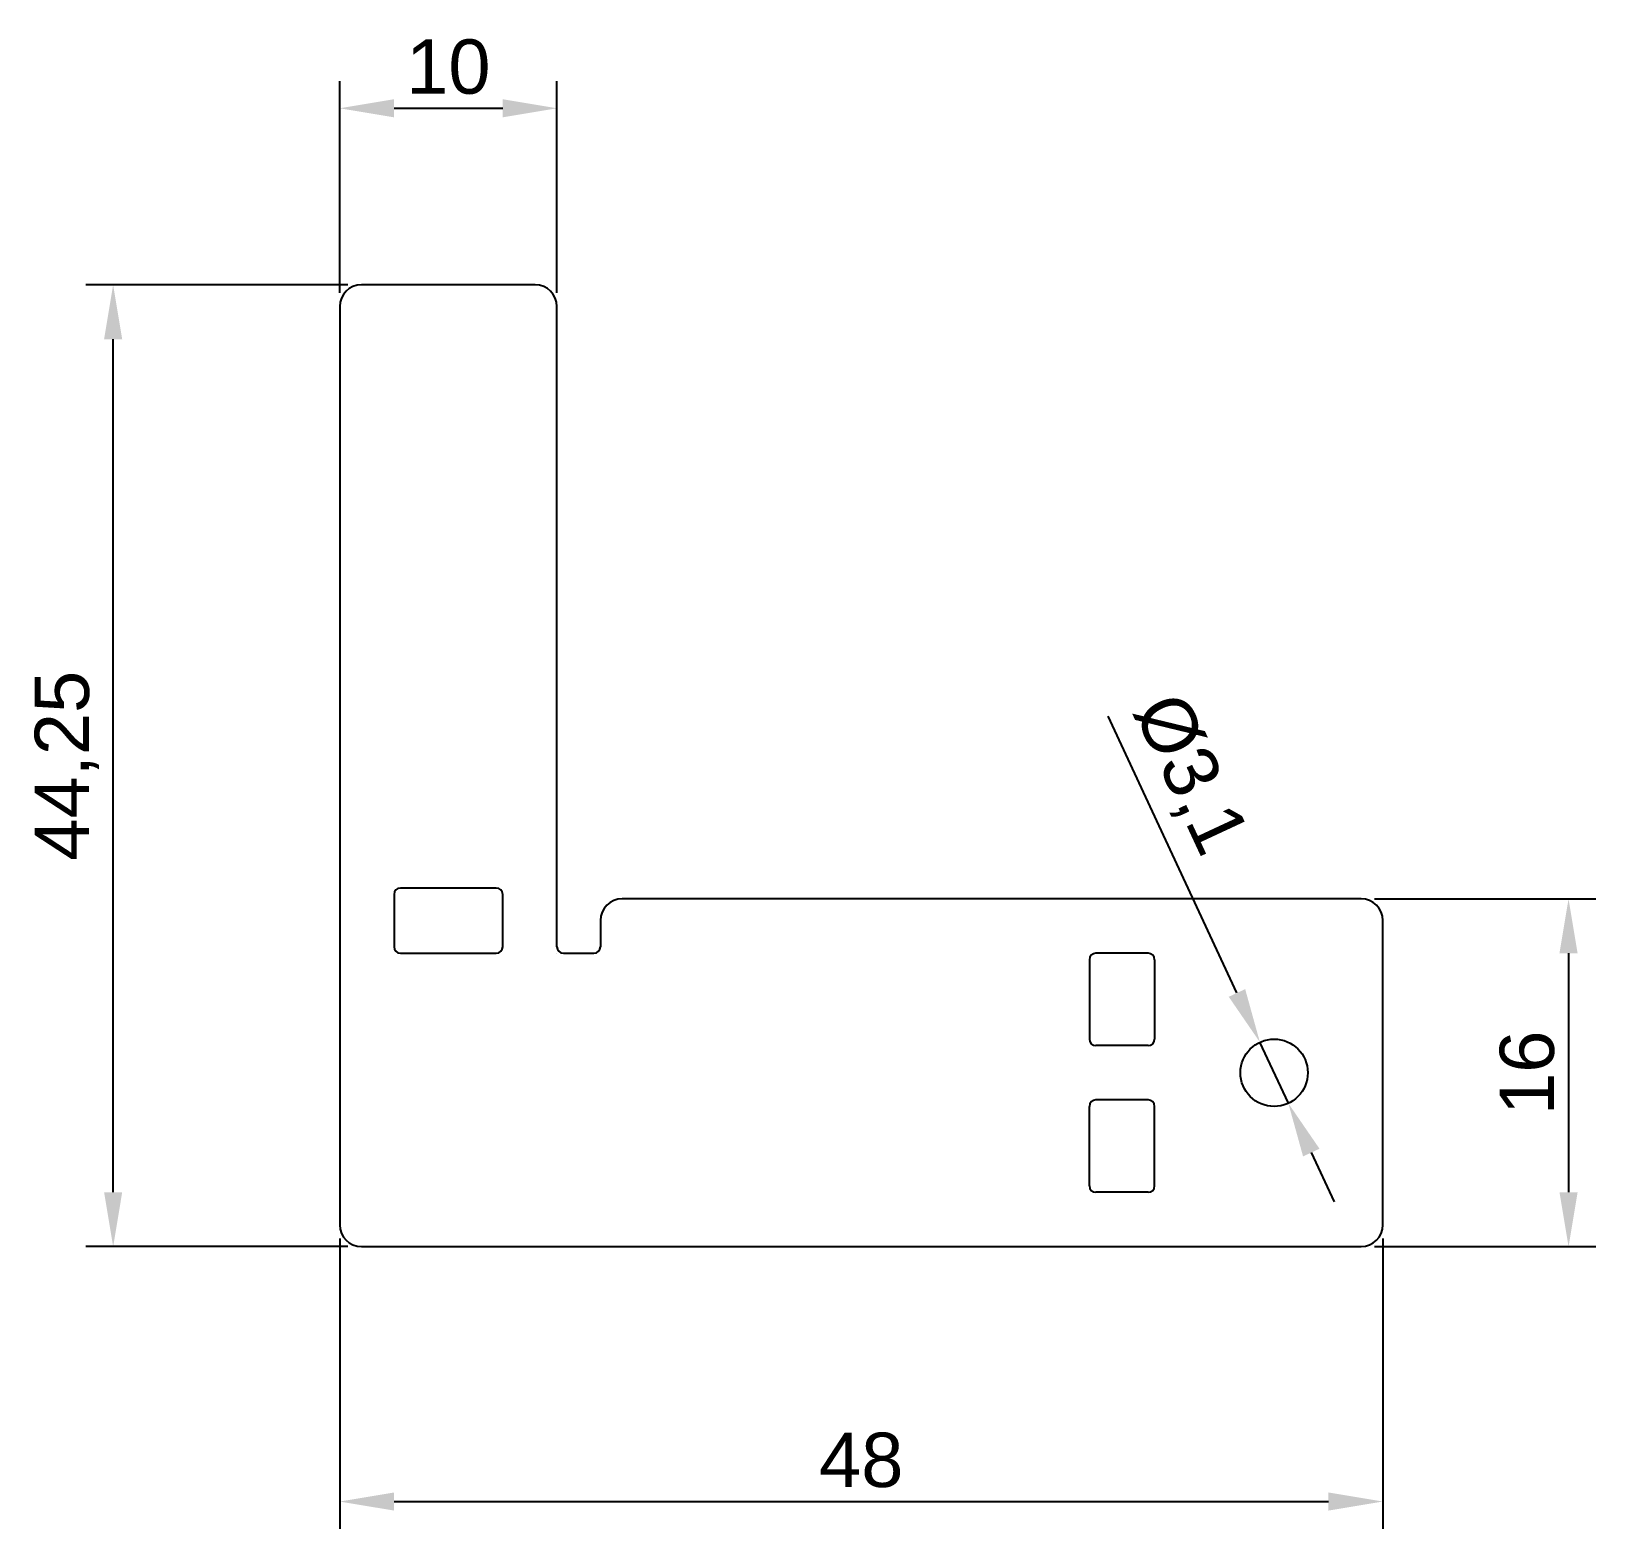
# Model space of a CAD drawing. Header units: millimetres. Extents: x -14.2 to 57.8, y -13 to 55.9.
import ezdxf

# ---------------------------------------------------------------- set-up
doc = ezdxf.new("R2010")
doc.units = ezdxf.units.MM
doc.layers.add('Dimensions', color=7, linetype='Continuous')
doc.layers.add('Parts', color=7, linetype='Continuous')
doc.styles.get("Standard").update_dxf_attribs({"font": 'arial.ttf'})
doc.dimstyles.new('ISO-25', dxfattribs={"dimtxt": 2.5, "dimasz": 2.5, "dimexe": 1.25, "dimexo": 0.625, "dimtad": 1, "dimtxsty": 'Standard', "dimcen": 2.5, "dimadec": 0, "dimazin": 0, "dimtfac": 1, "dimtmove": 0, "dimatfit": 3, "dimfxl": 1, "dimarcsym": 0})

# ---------------------------------------------------------------- blocks, each defined once
blk = doc.blocks.new('*D15')
at = {"layer": 'Defpoints', "color": 0}
for p in [(0, 1), (48, 1), (48, -11.726)]:
    blk.add_point(p, dxfattribs=at)
at = {"layer": 'Dimensions', "color": 0, "lineweight": -2}
for p, q in [((0, 0.375), (0, -12.976)), ((48, 0.375), (48, -12.976)), ((2.5, -11.726), (45.5, -11.726))]:
    blk.add_line(p, q, dxfattribs=at)
at = {"layer": 'Dimensions', "color": 0}
for points in [[(2.5, -11.309), (2.5, -12.142), (0, -11.726)], [(45.5, -12.142), (45.5, -11.309), (48, -11.726)]]:
    blk.add_solid(points, dxfattribs=at)
at = {"layer": 'Dimensions', "color": 0, "insert": (24, -9.825), "char_height": 2.5, "attachment_point": 5}
blk.add_mtext('48', dxfattribs=at)
blk = doc.blocks.new('*D16')
at = {"layer": 'Defpoints', "color": 0}
for p in [(-10.424, 44.25), (1, 44.25), (1, 0)]:
    blk.add_point(p, dxfattribs=at)
at = {"layer": 'Dimensions', "color": 0, "lineweight": -2}
for p, q in [((0.375, 44.25), (-11.674, 44.25)), ((-10.424, 2.5), (-10.424, 41.75)), ((0.375, 0), (-11.674, 0))]:
    blk.add_line(p, q, dxfattribs=at)
at = {"layer": 'Dimensions', "color": 0}
for points in [[(-10.008, 41.75), (-10.841, 41.75), (-10.424, 44.25)], [(-10.841, 2.5), (-10.008, 2.5), (-10.424, 0)]]:
    blk.add_solid(points, dxfattribs=at)
at = {"layer": 'Dimensions', "color": 0, "insert": (-12.551, 22.125), "char_height": 2.5, "attachment_point": 5, "rotation": 90}
blk.add_mtext('44,25', dxfattribs=at)
blk = doc.blocks.new('*D17')
at = {"layer": 'Defpoints', "color": 0}
for p in [(10, 52.373), (0, 43.25), (10, 43.25)]:
    blk.add_point(p, dxfattribs=at)
at = {"layer": 'Dimensions', "color": 0, "lineweight": -2}
for p, q in [((0, 43.875), (0, 53.623)), ((10, 43.875), (10, 53.623)), ((2.5, 52.373), (7.5, 52.373))]:
    blk.add_line(p, q, dxfattribs=at)
at = {"layer": 'Dimensions', "color": 0}
for points in [[(2.5, 52.789), (2.5, 51.956), (0, 52.373)], [(7.5, 51.956), (7.5, 52.789), (10, 52.373)]]:
    blk.add_solid(points, dxfattribs=at)
at = {"layer": 'Dimensions', "color": 0, "insert": (5, 54.274), "char_height": 2.5, "attachment_point": 5}
blk.add_mtext('10', dxfattribs=at)
blk = doc.blocks.new('*D18')
at = {"layer": 'Defpoints', "color": 0}
for p in [(47, 16), (47, 0), (56.548, 0)]:
    blk.add_point(p, dxfattribs=at)
at = {"layer": 'Dimensions', "color": 0, "lineweight": -2}
for p, q in [((47.625, 16), (57.798, 16)), ((56.548, 13.5), (56.548, 2.5)), ((47.625, 0), (57.798, 0))]:
    blk.add_line(p, q, dxfattribs=at)
at = {"layer": 'Dimensions', "color": 0}
for points in [[(56.965, 13.5), (56.131, 13.5), (56.548, 16)], [(56.131, 2.5), (56.965, 2.5), (56.548, 0)]]:
    blk.add_solid(points, dxfattribs=at)
at = {"layer": 'Dimensions', "color": 0, "insert": (54.647, 8), "char_height": 2.5, "attachment_point": 5, "rotation": 90}
blk.add_mtext('16', dxfattribs=at)
blk = doc.blocks.new('*D19')
at = {"layer": 'Defpoints', "color": 0}
for p in [(42.346, 9.405), (43.654, 6.595)]:
    blk.add_point(p, dxfattribs=at)
at = {"layer": 'Dimensions', "color": 0, "lineweight": -2}
for p, q in [((41.29, 11.671), (35.36, 24.403)), ((43.654, 6.595), (42.346, 9.405)), ((44.71, 4.329), (45.766, 2.063))]:
    blk.add_line(p, q, dxfattribs=at)
at = {"layer": 'Dimensions', "color": 0}
for points in [[(40.912, 11.495), (41.668, 11.847), (42.346, 9.405)], [(45.088, 4.505), (44.332, 4.153), (43.654, 6.595)]]:
    blk.add_solid(points, dxfattribs=at)
at = {"layer": 'Dimensions', "color": 0, "insert": (39.02, 21.675), "char_height": 2.5, "attachment_point": 5, "rotation": 294.9761}
blk.add_mtext('%%c3,1', dxfattribs=at)

msp = doc.modelspace()

# ---------------------------------------------------------------- linework, layer by layer
at = {"layer": 'Parts'}
for p, q in [((9, 44.25), (1, 44.25)), ((0, 43.25), (0, 1)), ((10, 13.8), (10, 43.25)), ((2.5, 16.2), (2.5, 13.8)), ((7.2, 16.5), (2.8, 16.5)), ((7.5, 13.8), (7.5, 16.2)), ((47, 16), (13, 16)), ((12, 15), (12, 13.8)), ((48, 1), (48, 15)), ((2.8, 13.5), (7.2, 13.5)), ((10, 13.5), (10, 13.5)), ((10.3, 13.5), (11.7, 13.5)), ((34.5, 13.2), (34.5, 9.55)), ((37.2, 13.5), (34.8, 13.5)), ((37.5, 13.2), (37.5, 9.55)), ((37.2, 9.25), (34.8, 9.25)), ((37.2, 6.75), (34.8, 6.75)), ((34.5, 2.8), (34.5, 6.45)), ((37.5, 2.8), (37.5, 6.45)), ((37.2, 2.5), (34.8, 2.5)), ((1, 0), (47, 0))]:
    msp.add_line(p, q, dxfattribs=at)
msp.add_circle((43, 8), 1.55, dxfattribs=at)
for centre, radius, start, end in [((1, 43.25), 1, 90, 180), ((9, 43.25), 1, 0, 90), ((2.8, 16.2), 0.3, 90, 180), ((7.2, 16.2), 0.3, 0, 90), ((13, 15), 1, 90, 180), ((47, 15), 1, 0, 90), ((2.8, 13.8), 0.3, 180, 270), ((7.2, 13.8), 0.3, 270, 0), ((10.3, 13.8), 0.3, 180, 270), ((11.7, 13.8), 0.3, 270, 0), ((34.8, 13.2), 0.3, 90, 180), ((37.2, 13.2), 0.3, 0, 90), ((34.8, 9.55), 0.3, 180, 270), ((37.2, 9.55), 0.3, 270, 0), ((34.8, 6.45), 0.3, 90, 180), ((37.2, 6.45), 0.3, 0, 90), ((34.8, 2.8), 0.3, 180, 270), ((37.2, 2.8), 0.3, 270, 0), ((1, 1), 1, 180, 270), ((47, 1), 1, 270, 0)]:
    msp.add_arc(centre, radius, start, end, dxfattribs=at)

# ---------------------------------------------------------------- dimensions: what is measured, and where the dimension line sits
at = {"layer": 'Dimensions'}
for base, p1, p2, picture, middle in [((10, 52.373), (0, 43.25), (10, 43.25), '*D17', (5, 54.274)), ((48, -11.726), (0, 1), (48, 1), '*D15', (24, -9.825))]:
    dim = msp.add_linear_dim(base=base, p1=p1, p2=p2, dimstyle='ISO-25', override={"dimlfac": 1}, dxfattribs=at)
    dim.commit()
    dim.dimension.update_dxf_attribs({"geometry": picture, "text_midpoint": middle})
for base, p1, p2, picture, middle in [((-10.424, 44.25), (1, 0), (1, 44.25), '*D16', (-12.551, 22.125)), ((56.548, 0), (47, 16), (47, 0), '*D18', (54.647, 8))]:
    dim = msp.add_linear_dim(base=base, p1=p1, p2=p2, angle=90, dimstyle='ISO-25', override={"dimlfac": 1}, dxfattribs=at)
    dim.commit()
    dim.dimension.update_dxf_attribs({"geometry": picture, "text_midpoint": middle})
dim = msp.add_diameter_dim_2p(p1=(43.654, 6.595), p2=(42.346, 9.405), dimstyle='ISO-25', dxfattribs=at)
dim.commit()
dim.dimension.update_dxf_attribs({"geometry": '*D19', "text_midpoint": (37.056, 20.761), "dimtype": 163})

doc.saveas('drawing.dxf')
